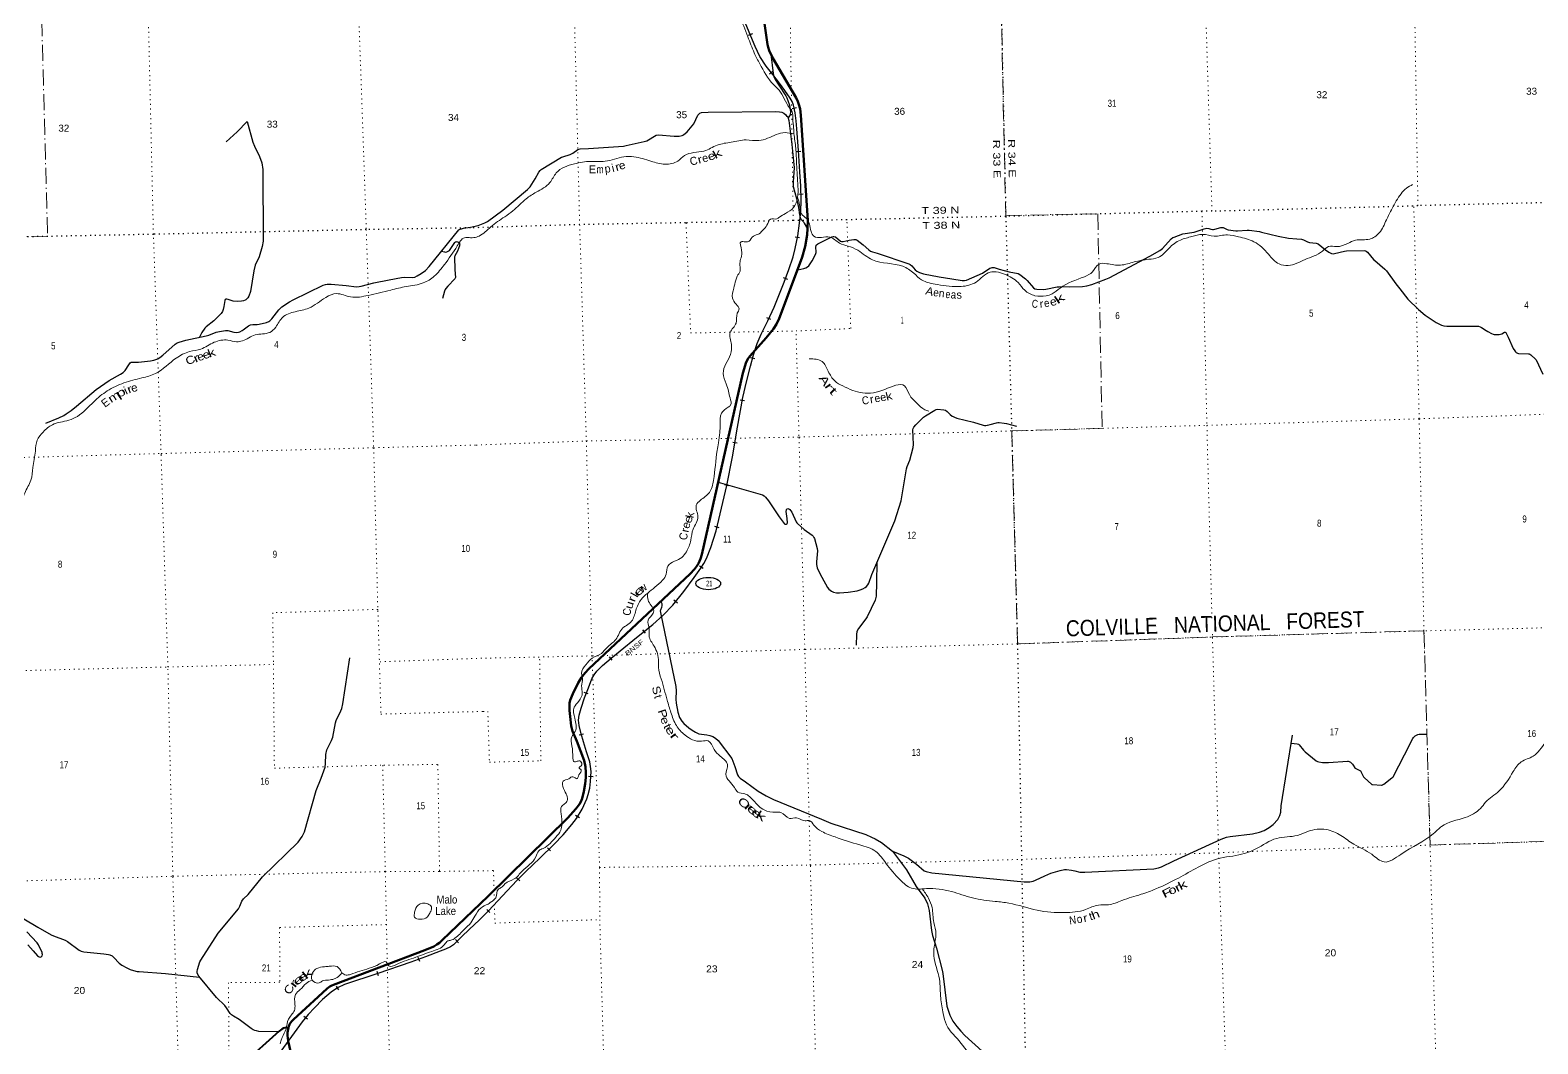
# Model space of a CAD drawing. Header units: feet. Extents: x 485078 to 733631, y 372822 to 564222.
# Drawn here: x 566672 to 604347, y 475299 to 500649 of the extents above; entities that cross this region are included whole.
import ezdxf
from ezdxf.enums import TextEntityAlignment as Align

# ---------------------------------------------------------------- set-up
doc = ezdxf.new("R2010")
doc.units = ezdxf.units.FT
doc.header["$LTSCALE"] = 80
doc.linetypes.add('DOT_DASHED', pattern=[7.7, 5, -1.2, 0.3, -1.2])
doc.linetypes.add('DOTTED', pattern=[1.5, 0.3, -1.2])
for name, color, linetype, lineweight in [('17', 7, 'Continuous', 25), ('23', 7, 'Continuous', 70), ('26', 7, 'Continuous', 40), ('29', 7, 'Continuous', 25), ('34', 7, 'Continuous', 25), ('39', 7, 'Continuous', 13), ('41', 7, 'Continuous', 13), ('44', 7, 'DOT_DASHED', 13), ('6', 7, 'DOTTED', 25), ('7', 7, 'DOTTED', 13)]:
    doc.layers.add(name, color=color, linetype=linetype, lineweight=lineweight)

msp = doc.modelspace()

# ---------------------------------------------------------------- linework, layer by layer
at = {"layer": '17'}
msp.add_ellipse((583615.7, 486810.44), major_axis=(309.24, -1), ratio=0.500121, dxfattribs=at)
at = {"layer": '23'}
for points in [[(584944.82, 501328.39), (585099.85, 500288.29), (585115.28, 500223.09), (585142.26, 500137.65), (585228.16, 499947.71), (585810.23, 498959.6), (585852.94, 498866.38), (585883.53, 498787.53), (585909.83, 498676.63), (585927.05, 498519.54), (586104.2, 495891.37), (586097.57, 495688.08), (586089.51, 495532.76), (586038.66, 495241.99), (585964.94, 494974.88), (585882.18, 494743.96), (585389.45, 493441.52), (585321.97, 493299.14), (585244.84, 493180.6), (585064.98, 492953.14), (584658.77, 492498.97), (584612.74, 492437.68), (584561.84, 492344.58), (584484.36, 492067.25), (583459.29, 487536.68), (583423.74, 487426.41), (583370.64, 487312.56), (583325.13, 487236.66), (583275.83, 487172.15), (583163.04, 487051.08), (580630.45, 484676.95), (580543.23, 484578.2), (580448.4, 484456.84), (580369.97, 484330.67), (580233.82, 484055.82), (580169.65, 483897.08), (580152.58, 483819.29), (580146.78, 483757.99), (580146.89, 483639.02), (580162.13, 483485.2), (580188.61, 483251.93), (580203.78, 483183.62), (580224.45, 483118.55), (580334.12, 482870.55), (580514.88, 482381.62), (580550.81, 482229.18), (580561.23, 482083.35), (580558.39, 481963.54), (580538.38, 481803.45), (580509.09, 481606.81), (580463.58, 481436.03), (580429.44, 481348.75), (580395.31, 481291.83), (580310.63, 481173.98), (580106.38, 480951.93), (578112.86, 478993.09)], [(578112.86, 478993.09), (576970.51, 477891.46), (576898.43, 477827.54), (576837.77, 477781.41), (576763.12, 477737.27), (576537.05, 477638.73), (574255.28, 476776.26), (574210.42, 476755.83), (574161.12, 476731.16), (574128.88, 476710.29), (574092.85, 476683.73), (573870.24, 476477.63), (573251.84, 475908.61), (573219.54, 475875.18), (573172.19, 475813.74), (573153.23, 475781.48), (573133.87, 475737.56), (573125.96, 475706.98)], [(573125.96, 475706.98), (573115.3, 475665.73), (573103.23, 475581.04), (573103.92, 475500.65), (573107.72, 475449.42), (573120.45, 475367.01), (573455.22, 473952.91), (573477.5, 473868.82), (573485.08, 473804.31), (573473.93, 473761.17), (573435.78, 473660.1), (573402.93, 473601.65), (573290.04, 473418.86), (573225, 473263.53), (573204.43, 473197.11), (573190.99, 473078.61), (573181.61, 472878.1), (573186.03, 472686.27)]]:
    msp.add_lwpolyline(points, dxfattribs=at)
at = {"layer": '26'}
msp.add_lwpolyline([(573125.96, 475706.98), (573056.28, 475701.75), (573032.86, 475697.96), (573003.82, 475688.43), (572965.14, 475666.29), (572897.25, 475613.93), (571078.48, 473985.5)], dxfattribs=at)
at = {"layer": '29'}
for points in [[(585181.18, 500043.5), (585236.47, 499564.89), (585258.5, 499483.69), (585289.61, 499411.73), (585377.28, 499273.35), (585554.68, 499008.37), (585582.97, 498952.27), (585607.41, 498885.26), (585646, 498772.86), (585666.93, 498668.29), (585671.18, 498595.97), (585666.93, 498549.17), (585660.55, 498527.9), (585616.05, 498458.06)], [(577675.64, 495718.75), (577869.64, 495764.74), (578034.64, 495830.01), (578099.23, 495866.84), (578483.03, 496146.2), (579102.58, 496662.4), (579168.84, 496733.14), (579295.37, 496933.47), (579383.18, 497096.34), (579412.94, 497134.63), (579445.25, 497160.85), (579946.52, 497468.6), (579984.49, 497484.12), (580163.34, 497540.92), (580236.42, 497573.4), (580358.91, 497660.04), (580414.77, 497682.45), (580623.12, 497687.39), (581502.57, 497749.38), (581563.85, 497763.26), (582012.75, 497859.99), (582081.92, 497883.65), (582312.49, 498019.54), (582376.27, 498032.97), (582762.25, 497995.31), (582886.44, 497994.01), (582962.97, 498011.03), (582995.75, 498033.43), (583086.27, 498108.88), (583257.36, 498307), (583354.11, 498525.8), (583409.93, 498572.89), (583451.9, 498585.36), (583617.71, 498593.97), (585309.4, 498616.06), (585394.83, 498608.73), (585456.48, 498593.84), (585505.37, 498572.57), (585555.27, 498533.29), (585575.52, 498508.76), (585601.03, 498476.85), (585615.91, 498447.07), (585633.2, 498390.33), (585705.09, 497788.25), (585759.18, 497288.67), (585760.47, 497213.34), (585739.22, 496853.85), (585740.84, 496776.57), (585742.41, 496735.79), (585825.76, 496435.72), (585870.15, 496210.77), (585893.34, 496029.57), (585901.31, 495995.01), (585911.21, 495965.5), (585920.44, 495942.89), (585931.6, 495925.34), (585996.23, 495851.08), (586016.1, 495821.65), (586097.23, 495677.64)], [(571573.14, 497857.09), (571844.45, 498102.36), (572092.9, 498362.95), (572235.83, 497843.01), (572275.3, 497750.57), (572401.06, 497490.25), (572459.85, 497330.03), (572486.93, 497165.63), (572492.15, 495370.79), (572473.56, 495234), (572392.75, 494979.88), (572298.3, 494771.6), (572261.06, 494632.71), (572174.74, 494113.2), (572132.44, 493993.5), (572108.75, 493956.87), (572063.52, 493907.29), (572044.13, 493892.19), (572004.25, 493875.86), (571950.44, 493867.41), (571844.89, 493863.1), (571743.38, 493873.9), (571618.73, 493914.83), (571588.57, 493921.29), (571565.56, 493919.67), (571547.65, 493910.52), (571534.54, 493886.08), (571512.11, 493739.47), (571493.8, 493664.8), (571474.41, 493608.76), (571442.52, 493558.66), (571263.77, 493375.66), (571068.39, 493228.33), (571034.46, 493192.73), (570962.84, 493090.39), (570907.85, 492969.11)], [(567066.02, 490819.09), (567392.37, 490953.13), (567515.42, 491015.86), (567571.42, 491052.5), (567698.51, 491136.56), (567831.8, 491243.35), (568320.63, 491663), (568647.53, 491884.1), (568930.42, 492042.78), (568996.27, 492088.15), (569032.88, 492120.48), (569050.11, 492139.88), (569137.35, 492279.5), (569173.96, 492328.47), (569193.35, 492343.56), (569207.37, 492349), (569383.41, 492347.7), (569677.48, 492379.28), (569766.3, 492397.45), (569812.61, 492413.61), (569861.07, 492431.93), (569914.81, 492463.33), (569984.93, 492521.38), (570291.78, 492797.7), (570342.49, 492825.28), (570396.34, 492848.99), (570559, 492893.02), (571066.33, 493003.68), (571136.22, 493022.5), (571319.66, 493092.39), (571401.15, 493115.18), (571555.16, 493135.66), (571586.39, 493138.89), (571613.32, 493134.08), (571764.1, 493094.7), (571835.58, 493090.03), (571880.41, 493096.86), (571912.72, 493107.64), (571968.72, 493133.5), (571996.98, 493150.91), (572131.34, 493250.97), (572178, 493277.32), (572234.73, 493285.46), (572341.43, 493287.67), (572396.28, 493291.92), (572580.15, 493337.36), (572633.21, 493358.74), (572661.22, 493378.14), (572711.89, 493431.51), (572884.97, 493654.78), (572964.92, 493727.31), (573154.47, 493856.63), (573242.97, 493907.44), (573990.91, 494272.31), (574049.45, 494290.94), (574096.83, 494297.4), (574196.27, 494296.43), (574567.9, 494260.15), (574822.72, 494232.74), (574890.5, 494236.16), (574941.18, 494247.83), (575258.87, 494331.34), (575642.36, 494402.81), (575949.5, 494461.21), (576021.4, 494468.76), (576226.44, 494465.82), (576282.03, 494475.22), (576346.65, 494503.24), (576444.95, 494565.34), (576546.96, 494641.19), (576642.2, 494740.95), (577382.34, 495652.07), (577417.16, 495671.45), (577449.47, 495682.23), (577500.04, 495693.04), (577675.64, 495718.75)], [(585851.11, 494657.28), (586006.53, 494686.82), (586057.55, 494705.96), (586098.66, 494728.42), (586127.7, 494757.01), (586148.96, 494782.54), (586210.67, 494881.76), (586297.76, 495042.06), (586312.58, 495091.37), (586306.26, 495237.75), (586310.51, 495256.9), (586316.34, 495271.43), (586350.9, 495301.57), (586473.02, 495363.59), (586708.03, 495480.25), (586739.92, 495490.89), (586758.11, 495488.34), (586795.19, 495476), (586920.61, 495371.77), (586949.31, 495362.2), (586984.38, 495363.26), (587135.77, 495399.86), (587254.35, 495414.31), (587303.47, 495409.5), (587341.51, 495393.04), (587488.36, 495276.17), (587625.3, 495155.87), (587673.89, 495124.67), (587716.71, 495106.94), (587833.54, 495075.42), (588625.48, 494805.96), (588663.7, 494785.72), (588703.07, 494753.85), (588785.76, 494654.34), (588826.37, 494621.96), (588894.39, 494587.93), (588991.68, 494556.08), (589389.28, 494476.35), (589702.58, 494433.4)], [(589702.58, 494433.4), (589962.58, 494389.04), (590022.11, 494389.04), (590066.75, 494399.68), (590468.89, 494575.05), (590656.65, 494696.42), (590686.41, 494707.06), (590713.12, 494710.57), (590760.81, 494709.18), (590884.55, 494671.81), (591131.79, 494607.29), (591357.09, 494559.22), (591399.4, 494539.39), (591539.91, 494427.34), (591583.05, 494383.79), (591743.98, 494206.11), (591780.55, 494180.12), (591829.01, 494167.82), (592003.33, 494165.7), (592052.16, 494170.99), (592333.89, 494228.45), (592388.06, 494232.74), (592476.31, 494234.83), (592651.44, 494227.38), (592964.94, 494235.82), (593080.03, 494253.98), (593199.95, 494288.14), (593549.68, 494417.07), (593635.92, 494457.13), (594646.7, 494997.51), (594900.75, 495137.82), (594967.93, 495188.16), (595185.6, 495431.37), (595222.81, 495460.09), (595255.4, 495474.73), (595479.45, 495550.94), (595755.13, 495598.55), (595835.03, 495617.5), (596007.22, 495681.32), (596038.58, 495691.42), (596071.62, 495694.03), (596122.01, 495689.82), (596177.28, 495674.93), (596218.36, 495666.58), (596239.47, 495665.9), (596275.07, 495670.68), (596423.35, 495713.76), (596439.29, 495715.89), (596463.63, 495715.19), (596480.74, 495713.76), (596496.69, 495708.44), (596580.66, 495661.64), (596607.53, 495653.28), (596803.33, 495629.21), (596843.31, 495626.78), (597079.68, 495646.22), (597130.16, 495644.44), (597388.46, 495611.66), (597443.49, 495600.31), (597860.14, 495496.96), (598114.9, 495448.85), (598328.15, 495429.69), (598437.54, 495423.4), (598490.85, 495408.84), (598588.47, 495355.33), (598641.17, 495337.03), (598805.3, 495323.42), (598830.81, 495317.04), (598854.85, 495305.75), (599038.36, 495154.18), (599124.17, 495097.94), (599194.32, 495061.78), (599230.13, 495055.45), (599268.72, 495061.78), (599515.34, 495119.56), (599567.4, 495126.66), (600004.25, 495134.1), (600036.13, 495129.85), (600057.84, 495121.49), (600091.4, 495097.94), (600240.21, 494917.13), (600270.56, 494888.01), (600523.09, 494674.05), (600562.26, 494626.77), (600795.33, 494303.06), (600895.16, 494178.66)], [(576950.74, 495120.77), (577025.14, 495102.43), (577054.76, 495099.74), (577081.54, 495104.78), (577117.22, 495119.14), (577132.84, 495128.3), (577148.46, 495140.69), (577183.39, 495187.66), (577280.55, 495337.15), (577300.31, 495351.92), (577318.08, 495358.92), (577344.47, 495359.47), (577362.78, 495354.49), (577387.54, 495341.14), (577397.78, 495328.75), (577403.7, 495315.28), (577406.93, 495293.73), (577404.78, 495280.79), (577399.93, 495251.15), (577351.93, 495121.29), (577286.84, 495008.68), (577281.46, 494993.59), (577278.61, 494982.83), (577281.67, 494655.03), (577296.54, 494464.45), (577294.39, 494449.36), (577282.77, 494426.33), (577109.93, 494247.61), (577058.52, 494187.48), (577041.29, 494161.62), (577023.83, 494124.86), (576974.68, 493938.76)], [(600895.16, 494178.66), (601100.29, 493923.05), (601360.59, 493660.83), (601528.43, 493521.7), (601730.38, 493383.43), (601809.03, 493338.76), (601942.96, 493274.95), (601998.23, 493253.67), (602075.8, 493243.97), (602864.48, 493244.1), (602908.31, 493231.32), (602936.76, 493216.45), (603053.28, 493139.12), (603100.45, 493112.22), (603191.86, 493063.29), (603232.78, 493044.68), (603257.76, 493039.89), (603303.98, 493034.27), (603345.45, 493034.05), (603378.92, 493037.77), (603416.66, 493046.81), (603442.86, 493057.1), (603514.45, 493094.67), (603532.52, 493096.8), (603544.74, 493084.57), (603601.7, 492973.45), (603733.3, 492686.71), (603767.95, 492630.41), (603788.15, 492605.95), (603806.22, 492589.99), (603820.03, 492580.42), (603834.91, 492572.98), (603863.1, 492565.7), (604112.33, 492557.02), (604132.52, 492552.77), (604147.19, 492546.88), (604173.98, 492529.37), (604288.25, 492423.54), (604304.2, 492400.49), (604474.77, 492042.28)], [(583867.83, 489342.34), (584970.14, 489023.98), (585012.17, 488999.34), (585050.43, 488969.56), (585125.2, 488875.5), (585388.26, 488477.92), (585511.61, 488310.2), (585534.05, 488294.18), (585560.62, 488293.11), (585589.32, 488313.32), (585598.06, 488327.23), (585592.33, 488432.17), (585565.61, 488615.25), (585568.06, 488651.55), (585573.38, 488663.24), (585587.2, 488679.2), (585605.58, 488687.35), (585633.96, 488681.33), (585658.41, 488663.24), (585703.9, 488597.63), (585816.78, 488349.49), (585831.15, 488325.57), (585843.59, 488311.17), (586012.88, 488161.15), (586211.12, 488016.58), (586236.11, 487993.73), (586250.18, 487977.01), (586258.44, 487965.01), (586271.72, 487936.82), (586339.22, 487682.09), (586343.41, 487630.37), (586320.9, 487350.62), (586324.34, 487286.43), (586338.69, 487202.94), (586351.94, 487159.6), (586457.88, 486969.05), (586598.59, 486710.93), (586630.99, 486671.13), (586662.87, 486641.35), (586699.01, 486615.83), (586748.46, 486594.63), (586818.06, 486579.67), (586899.9, 486574.35), (587112.8, 486596.68), (587335.69, 486629.66), (587415.41, 486654.12), (587478.33, 486679.64), (587538.7, 486711.55), (587567.4, 486731.76), (587604.6, 486775.37), (587633.22, 486822.28), (587700.62, 487034.79), (588278.86, 488374.24), (588435.06, 488880.83), (588573.98, 489679.01), (588590.98, 489739.19), (588650.13, 489898.85), (588735.54, 490210.81), (588741.79, 490284.01), (588726.85, 490649.44), (588734.48, 490686.24), (588756.8, 490721.34), (588807.29, 490779.49), (588992.97, 490967.64), (589046.98, 491005.32), (589276.57, 491145.72), (589314.83, 491164.86), (589344.17, 491169.39), (589506.15, 491156.35), (589547.45, 491145.85), (589584.81, 491115.94), (589664.76, 491034.53), (589708.1, 490998.94), (589733.61, 490984.05), (589771.88, 490967.03), (589825.77, 490946.91), (590248.48, 490843.76), (590489.35, 490770.27), (590522.84, 490764.43), (590550.96, 490762.88), (590582.36, 490766.55), (590595.64, 490770.27), (590661.32, 490790.82), (590818.85, 490831.96), (590850.21, 490835.69), (590882.47, 490834.59), (591010.17, 490823.45), (591071.6, 490810.57), (591320.79, 490748.13)], [(587832.31, 487339.85), (587821.13, 486832.6), (587812.42, 486496.16), (587788.02, 486394.81), (587587.08, 485981.37), (587551.59, 485923.95), (587371.67, 485687.48), (587331.98, 485611.24), (587320.33, 485536.16), (587313.64, 485267.05)], [(582427.66, 486361.71), (582454.32, 486312.17), (582458.57, 486293.02), (582458.33, 486257.38), (582450.06, 486212.19), (582422.43, 486146.24), (582418.18, 486124.97), (582431.37, 486046.22), (582809.33, 484233.89), (582817.06, 484126.36), (582810.11, 483921.94), (582817.84, 483821.2), (582856.1, 483595.72), (582901.27, 483462.02), (582958.14, 483370.23), (583009.16, 483310.67), (583135.21, 483200.94), (583217.49, 483140.49), (583294.02, 483089.44), (583383.29, 483055.57), (583584.69, 483027.93), (583659.67, 483012.86), (583727.81, 482988.22), (583795.72, 482944.79), (583861.15, 482881.48), (584208.9, 482436.19), (584280.67, 482238.43), (584344.71, 482030.32), (584369.7, 481983.29), (584416.46, 481940.75), (584543.38, 481850.95), (584860.76, 481615.29), (585063.84, 481502.4), (585249.18, 481413.56), (586444.89, 480919.74), (586677.17, 480820.34), (587555.72, 480536.3), (587696.62, 480470.85), (587790.15, 480424.05), (587945.6, 480330.97), (588220.3, 480119.77)], [(572874.32, 475596.25), (572386.59, 475609.79), (572327.27, 475621.48), (572289.58, 475633.34), (572241.11, 475653.81), (572193.57, 475681.29), (571893.31, 475904.52), (571754.32, 475987.9), (571702.22, 476028.72), (571671.39, 476062.26), (571580.93, 476198.05), (571533.24, 476257.02), (571324.84, 476459.5), (570884.58, 476995.13), (570851.81, 477050.5), (570847.5, 477072.05), (570845.53, 477111.03), (570849.65, 477156.11), (570912.86, 477348.44), (570935.81, 477391.05), (571367.29, 478070.4), (571874.94, 478673.5), (571910.84, 478739.12), (571958.23, 478868.47), (571999.87, 478927.84), (572121.55, 479032.66), (572481.85, 479479.74), (573365.39, 480345.78), (573468.87, 480484.02), (573531.11, 480601.15), (573819.37, 481632.48), (573946.38, 481945.06), (574041.82, 482221.25), (574055.2, 482307.55), (574058.06, 482538.42), (574089.21, 482648.01), (574201.86, 482886.06), (574231.37, 482967.01), (574298.15, 483326.95), (574315.34, 483384.35), (574439.13, 483625.96), (574461.85, 483689.06), (574484.49, 483805.84), (574662.86, 484954.38)], [(588220.3, 480119.77), (588502.3, 480004.99), (588617.34, 479940.96), (588816.89, 479793.98), (589008.99, 479628.54), (589059.27, 479605.07), (589201.14, 479576.33), (591512.93, 479352.24), (591653.82, 479352.04), (591734.61, 479369.05), (591790.98, 479389.83), (592023.79, 479504.75), (592181.03, 479564.76), (592406.37, 479632.83), (592521.17, 479658.36), (592564.98, 479658.26), (592691.23, 479645.59), (592776.7, 479624.89), (592903.82, 479594.54), (593022.88, 479590.65), (594749.04, 479675.38), (594865.96, 479698.78), (594943.26, 479729.54), (595251.91, 479875.29), (596434.83, 480417.79), (596566.63, 480464.59), (596659.75, 480482.28), (597218.02, 480553.48), (597389.33, 480590.1), (597504.12, 480636.89), (597635.93, 480709.22), (597730.07, 480786.89), (597848.51, 480913.44), (597902.4, 481008.96), (597925.04, 481092.12), (597932.33, 481250.54), (598218.2, 483014.9)], [(598185.9, 482815.57), (598335.33, 482804.55), (598364.03, 482794.99), (598386.44, 482779.93), (598487.33, 482643.96), (598528.27, 482604.74), (598808.33, 482378.05), (598842.34, 482358.9), (598873.43, 482347.37), (598963.51, 482333.38), (599114.92, 482331.17), (599589.57, 482368.48), (599609.24, 482366.89), (599628.11, 482360.43), (599661.85, 482342.95), (599688.96, 482321.16), (599715.46, 482294.6), (599734.66, 482269.04), (599769.74, 482204.16), (599776.65, 482195.12), (599796.37, 482182.07), (599913.77, 482124.92), (599921.21, 482118.54), (599926.4, 482111.61), (599991.36, 481974.95), (600013.07, 481950.74), (600191.19, 481788.82), (600199.7, 481785.62), (600211.37, 481781.47), (600437.27, 481767.01), (600457.46, 481769.14), (600468.75, 481773.89), (600496.79, 481789.35), (600701.94, 481947.83), (600723.19, 481969.1), (600730.77, 481978.74), (601015.11, 482525.99), (601219.44, 482931.08), (601242.45, 482963.07), (601260.52, 482981.15), (601284.97, 483000.29), (601311.63, 483015.03), (601345.55, 483031.14), (601377.57, 483039.47), (601566.53, 483043.87)], [(588220.3, 480119.77), (588572.88, 479652.4), (588814.27, 479237.92), (589025.02, 478945.75), (589098.98, 478800.63), (589139.42, 478630.14), (589195.33, 478137.28), (589218.16, 478006.05), (589316.45, 477687.88), (589465.31, 477143.88), (589478.45, 477056.45), (589580.15, 476241.07), (589620.49, 476116.43), (589657.04, 476013.16), (589728.91, 475867.55), (589826.7, 475731.41), (589930.14, 475617.94), (590026.52, 475505.92), (590464.44, 475114.51)], [(566516.34, 478427.82), (566866.6, 478218.66), (567200.87, 478022.56), (567253.79, 477996.76), (567545.14, 477894.64), (567604.73, 477861.99), (567899.83, 477644.29), (567948.66, 477618.72), (567983.83, 477605.5), (568016.14, 477599.03), (568515.89, 477547.48), (568628.94, 477537.6), (568661.25, 477524.67), (568720.22, 477496.66), (568762.49, 477460.01), (568899.29, 477319.36), (568967.11, 477266.02), (569085.58, 477199.21), (569167.43, 477160.41), (569254.72, 477132.67), (569345.13, 477111.92), (569400.06, 477104.37), (570052.69, 477058.19), (570905.24, 476970)], [(566613.43, 477773.69), (566750.97, 477623.13), (566858.38, 477496.65), (566879.92, 477481.56), (566898.44, 477477), (566927.31, 477470.78), (566951, 477475.09), (566957.46, 477481.56), (566974.7, 477503.11), (566981.16, 477531.13), (566976.14, 477556.92), (566972.54, 477582.86), (566879.92, 477776.85), (566848.03, 477825.25), (566588.07, 478102.66)]]:
    msp.add_lwpolyline(points, dxfattribs=at)
at = {"layer": '34'}
for p, q in [((584718.71, 500552.41), (584616.43, 500510.29)), ((585231.45, 499617.92), (585143.88, 499550.35)), ((585819.87, 498703.97), (585711.76, 498680.58)), ((585926.33, 497616.49), (585816.01, 497608.44)), ((585991.57, 496543.95), (585881, 496540.82)), ((585897.71, 495452.02), (585789.19, 495473.38)), ((585602.36, 494414.37), (585498.45, 494452.26)), ((585177.63, 493410.21), (585077.55, 493457.31)), ((584782.49, 492426.24), (584675.83, 492455.55)), ((584520.81, 491377.97), (584411.89, 491397.24)), ((584339.38, 490321.61), (584230.33, 490340.12)), ((584130.05, 489253.46), (584022.09, 489277.57)), ((583892.08, 488206.92), (583784.62, 488233.14)), ((583489.48, 487184.99), (583395.71, 487243.65)), ((582844.75, 486320.33), (582759.09, 486390.3)), ((582049.4, 485568.04), (581979.71, 485653.93)), ((581218.75, 484893.09), (581146.2, 484976.58)), ((580618.34, 484047.75), (580515.34, 484088.08)), ((580501.19, 483047.35), (580394.82, 483017.01)), ((580737.07, 481978.15), (580626.54, 481982.19)), ((580397.64, 480949.27), (580302.81, 481006.21)), ((579673.85, 480123.32), (579597.39, 480203.24)), ((578906.73, 479376.96), (578827.73, 479454.38)), ((578084.82, 478660.31), (578161.68, 478580.76)), ((577302.51, 477907.34), (577379.39, 477827.82)), ((576362.27, 477467.12), (576400.38, 477363.29)), ((575336.37, 477115.57), (575372.01, 477010.86)), ((574317.35, 476743.3), (574378.22, 476650.95)), ((573514.94, 475994.7), (573600.08, 475924.08))]:
    msp.add_line(p, q, dxfattribs=at)
for points in [[(578124.02, 478622.64), (578477.98, 479002.51), (578831.94, 479382.39), (579057.79, 479612.83), (579409.35, 479945.82), (579759.51, 480280.83), (579991.39, 480527.67), (580211.69, 480787.34), (580322.37, 480935.04), (580463.78, 481170.55), (580581.79, 481425.19), (580619.87, 481532.45), (580658.13, 481695.26), (580678.12, 481860.13), (580687.18, 482107.99), (580678.05, 482231.6), (580653.95, 482352.81), (580577.05, 482601.27), (580498.37, 482848.69), (580440.04, 483053.14), (580387.27, 483258.83), (580375.51, 483389.28), (580393, 483520.34), (580437.64, 483694.89), (580521.71, 483950.71), (580620.79, 484203.78), (580709.19, 484423.42), (580763.54, 484526.85), (580835.04, 484619.95), (580974.21, 484756.41), (581191.77, 484945.44), (581414.71, 485127.73), (581825.85, 485456.97), (582234.9, 485788.86), (582489.81, 486019.39), (582728.15, 486268.01), (583006.13, 486608.33), (583266.65, 486962.72), (583429.8, 487192.53), (583504.36, 487311.71), (583570.08, 487437.22), (583682.89, 487710.05), (583814.23, 488129.23), (583918.38, 488556.08), (584076.83, 489265.7), (584222.96, 489977.51), (584348.69, 490718.46), (584479.62, 491458.55), (584570.7, 491851.56), (584672.58, 492242.15), (584751.22, 492528.36), (584842.53, 492810.79), (584937.91, 493042.17), (585102.82, 493379.48), (585262.75, 493719.25), (585515.35, 494342.75), (585630.65, 494658.94), (585734.85, 494980.79), (585790, 495187.6), (585851.71, 495501.01), (585896.13, 495818.02), (585927.28, 496107.61), (585938.49, 496397.51), (585928.48, 496750.18), (585909.09, 497102.76), (585869.86, 497640.06), (585828.22, 498177.05), (585810.13, 498378.99), (585788.03, 498580.6), (585746.91, 498770.67), (585711.18, 498861.44), (585664.03, 498947.41), (585532.39, 499138.78), (585394.26, 499323.15), (585226.14, 499535.41), (585060.52, 499750.07), (584909.33, 499987.14), (584785.79, 500239.26), (584514.29, 500898.57)], [(578123.55, 478621.81), (577888.64, 478394.83), (577653.72, 478167.86), (577452.84, 477973.1), (577251.54, 477778.48), (577178.16, 477723.34), (577051.21, 477664.89), (576918.83, 477617.06), (576552, 477478.6), (576184.14, 477343.58), (575356.96, 477062.15), (574528.96, 476780.32), (574353.18, 476701.52), (574191.33, 476594.83), (573976.96, 476406.8), (573779.25, 476203.37), (573620.2, 476031.97), (573471.45, 475852.65), (572933.08, 475114.63)]]:
    msp.add_lwpolyline(points, dxfattribs=at)
at = {"layer": '39'}
for points in [[(581577.04, 513186.41), (581603.65, 512735.96), (581620.72, 512534.07), (581661.21, 512448.05), (581600.41, 512290.81), (581555.4, 511984.24), (581515.76, 511623.18), (581385.4, 511253.85), (581381.82, 511152.61), (581382.38, 511047.43), (581377.85, 510984.6), (581509.71, 510880.57), (581529.92, 510715.17), (581647.91, 510434.8), (581680.09, 510275.75), (581700.55, 510100.24), (581541.46, 509914.32), (581521.85, 509642.76), (581537.64, 509410.49), (581557.13, 509192.47), (581695.7, 508896.41), (581768.42, 508732.28), (581736.08, 508567.63), (581728.08, 508399.52), (581839.33, 508394.12), (581962.04, 508168.49), (582069.75, 507813.01), (582112.27, 507314.35), (582133.97, 507088.29), (582079.33, 506927.15), (582134.96, 506718.1), (582221.83, 506388.42), (582321.08, 505965.98), (582270.63, 505715.92), (582329.52, 505456.37), (582470.64, 505304.01), (582640.6, 505008.19), (582756.91, 504784.42), (583213.19, 503683.5), (583508.42, 502976.4), (583624.73, 502707.88), (583669.46, 502582.57), (583776.82, 502340.91), (583863.46, 502220.19), (583937.86, 501938.13), (584072.06, 501669.61), (584131.62, 501500.4), (584134.68, 501356.34), (584358.35, 500998.32), (584607.1, 500482.17), (584766.53, 500077.37), (584904.1, 499807.89), (585244.44, 499289.83), (585385.31, 499147.58), (585644.61, 498706.76), (585709.68, 498607.18), (585727.19, 498425.03), (585749.56, 498205.74), (585755.61, 498051.95)], [(585755.61, 498051.95), (585534.58, 498085.04), (585315.59, 498035.23), (584882.82, 497887.2), (584561.18, 497903.69), (584192.82, 497848.25), (583843.12, 497773.03), (583509.34, 497625.36), (583253.7, 497586.81), (583021.21, 497510.38), (582854.82, 497374.85), (582539.6, 497294.4), (582184.12, 497372.79), (581759.25, 497479.85), (581504.68, 497479.76), (581036.65, 497369.3), (580671.04, 497366.53), (580270.51, 497304.24), (579819.49, 497076.86), (579659.66, 496838.32), (579318.12, 496595.38), (579069.59, 496431.57), (578735.58, 496128.13), (578531.08, 495981.56), (578181.75, 495726.3), (577888.32, 495498.69), (577757.91, 495461.14), (577675.27, 495457.26)], [(585755.2, 498062.4), (585802.7, 497697.03), (585824.62, 497297), (585856.41, 496741.43), (585849.07, 496464.09), (585744.16, 496210.7), (585543.74, 496062.21), (585396.35, 495975.7), (585326.77, 495929.51), (585169.33, 495923.68), (585084.25, 495767.87), (584985.97, 495656.24), (584891.43, 495556.85), (584743.35, 495498.65), (584637.34, 495372.67), (584544.85, 495354.25), (584435.67, 495357.68), (584450.97, 495145.63), (584435.53, 494951.04), (584406.34, 494822.89), (584411.35, 494618.68), (584339.61, 494495.56), (584303.58, 494399.6), (584254.01, 494196.1), (584221.74, 493946.48), (584314.35, 493794.97), (584387.94, 493677.39), (584342.16, 493567.04), (584313.78, 493323.59), (584164, 493087.31), (584193.59, 492786.59), (584171.32, 492541.27), (583989.02, 492065.49), (584066.18, 491802.33), (584123.24, 491617.59), (584161.62, 491452.63), (584176.23, 491268.89), (584116.84, 491218.9), (583950.75, 491071.24), (583915.63, 490773), (583901.97, 490588.57), (583871.96, 490328.9), (583838.3, 490135.89), (583747.55, 489387.19), (583645.8, 489087.34), (583420.27, 488891.72), (583318.2, 488769.89), (583357.59, 488481.55), (583237.96, 488169.13), (583180.14, 487890.57), (583071.93, 487606.75), (582954.25, 487462.29), (582776.77, 487366.95), (582607.97, 487247.56), (582566.53, 487042.23), (582477.32, 486890.36), (582281.53, 486717.71), (582103.33, 486569.76)], [(585850.2, 496482.76), (585917.3, 496149.35), (585944.14, 496053.13), (586070.07, 495937.38), (586144.01, 495805.64), (586185.06, 495614.45), (586258.75, 495492.82), (586653.18, 495474.04), (586895.25, 495324.13), (587111.26, 495248.43), (587354.26, 495143.04), (587719.82, 494901.03), (588477.27, 494743.35), (588752.24, 494569.95), (588948.22, 494404.75), (589341.04, 494286.8), (589936.2, 494238.49), (590309.29, 494348.67), (590662.85, 494595.94), (590812.23, 494604.52), (591022.48, 494546.34), (591358.17, 494335.6), (591524.46, 494145.42), (591780.37, 494007.97), (592059.21, 494006.62), (592209.6, 494052.75), (592408.05, 494199.16), (593015.28, 494482.92), (593218.31, 494607.19), (593381.29, 494799.28), (593573.01, 494807.96), (593921.4, 494771.88), (594256.86, 494850.81), (594624.93, 494918.38), (594856.24, 494960.39), (595131.2, 495199.69), (595413.22, 495398.71), (595703.96, 495488.69), (595969.35, 495541.64), (596259.33, 495498.08), (596593.96, 495528.42), (596865.86, 495480.38), (597252.72, 495358.24), (597616.02, 495043.34), (597878.49, 494802.88), (598107.8, 494761.9), (598528.4, 494911.66), (598963.67, 495122.48), (599116.47, 495235.42), (599320.55, 495234.29), (599597.36, 495315.84), (599791.43, 495393.36), (600144.24, 495424.15), (600382.92, 495577.61), (600560.81, 495903.58), (600705.41, 496186.26), (600928.64, 496557.83), (601062.68, 496694.59), (601217.94, 496789.39)], [(577684.11, 495457.29), (577525, 495456.75), (577345.36, 495254.48), (577021.92, 494786.02), (576771.36, 494497.2), (576495.85, 494327.14), (576070.75, 494238.65), (575682.16, 494146.95), (575118.33, 494016.89), (574680, 493976.65), (574323.91, 494059.62), (574060.84, 493966.7), (573635.79, 493696.18), (573295.7, 493607.59), (572983.01, 493471.08), (572808.51, 493220.38), (572657.57, 493091.57), (572296.71, 493026.78), (571976.2, 492877.96), (571828.92, 492856.43), (571613.47, 492896.05), (571270.59, 492841.78), (570936.33, 492674.45), (570656.44, 492609.47), (570322.04, 492448.19), (569806.42, 492064.38), (569462.84, 491951.44), (569016.3, 491826.07), (568599.78, 491626.53), (568261.76, 491355.96), (567850.99, 490990.7), (567636.61, 490892.81), (567228.19, 490782.45), (566997.52, 490599.25), (566846.33, 490391.56), (566803.83, 490121.59), (566740.19, 489711.6), (566690.64, 489394.95), (566535.93, 489073.91), (566392.96, 488591.33), (566265.33, 488236.52), (566276.06, 487939.44)], [(586135.77, 492431), (586462.79, 492360.01), (586616.23, 492116.91), (586779.72, 491876.07), (586976.73, 491751.37), (587227.95, 491640.11), (587471.94, 491577.23), (588029.46, 491663.54), (588520.25, 491752.29), (588642.76, 491534.74), (588827.91, 491316.69), (589031.87, 491155.73), (589129.95, 491120.9)], [(582103.33, 486569.76), (581939.5, 486412.05), (581806.87, 486135.73), (581700.29, 485868.13), (581571.57, 485761.84), (581484.21, 485699.03), (581307.57, 485410.9), (581088.38, 485209.51), (580945.23, 485061.82), (580718.82, 484944.13), (580557.26, 484776.35), (580449.34, 484563.34), (580474.72, 484434.48), (580451.01, 484247.79), (580469.5, 484070.21), (580383.54, 483867.84), (580266.06, 483715.3), (580278.86, 483440.47), (580289, 483108.94), (580205.3, 482979.46), (580210.84, 482753.01), (580236.79, 482436.02), (580260.94, 482357.7), (580339.53, 482365.68), (580422.27, 482369.7), (580441.4, 482248.78), (580389.84, 482209.09), (580437.82, 482147.54), (580384.25, 482024.86), (580334.18, 481924.52), (580231.84, 481978.69), (580134.04, 481929.79), (579988.08, 481867.59), (580002.73, 481681.83), (580091.03, 481376.46), (580026.13, 481304.08), (579947, 481235.41), (579941.41, 481051.18), (579959.81, 480794.69), (579933.24, 480642.32), (579808.18, 480469.36), (579489.83, 480186.52), (579384.16, 480129.34), (579305.18, 479971.66), (578964.69, 479618.76), (578767.86, 479421.84), (578535.64, 479303.64), (578441.05, 479206.27), (578371.27, 479168.17), (578305.8, 478954.16), (578199.75, 478854.6), (578117.75, 478794.13)], [(582103.33, 486569.76), (582111.58, 486398), (582191.77, 486258.33), (582253.65, 486124.28), (582238.83, 486069.3), (582111.8, 485894.27), (582141.23, 485682.56), (582137.61, 485500.4), (582263.03, 485246.51), (582375.42, 484864.85), (582371.06, 484713.01), (582440.74, 484425.4), (582589.05, 483896.93), (582683.6, 483583.62), (582820.85, 483259.2), (583032.7, 483023.59), (583450.68, 482867.81), (583612.12, 482875.76), (583762.8, 482662.94), (583916.47, 482492.67), (584095.37, 482282.56), (584058.91, 482038.91), (584273.09, 481708.27), (584354.71, 481592.9), (584533.58, 481548.68), (584745.72, 481383.87), (585016.17, 481147.65), (585310.48, 481092.06), (585429.81, 481086.85), (585645.59, 480938.32), (585825.09, 480950.76), (586041.1, 480875.06), (586139.94, 480881.5), (586257.86, 480769.04), (586453.69, 480609.91), (586788.4, 480472.34), (587401.36, 480274.75), (587801.37, 480110.45), (588057.06, 479817.22), (588410.72, 479400.94), (588696.68, 479191.39), (589066.68, 479180.11), (589692.68, 479110.29), (590217.88, 478949.01), (590789.75, 478861.7), (591128.24, 478817.28), (591835.61, 478642.21), (592520.01, 478579.87), (593045.43, 478657.32), (593365.96, 478768.25), (593618.31, 478776.38), (593955.05, 478885.68), (594432.14, 479038.83), (594804.58, 479175.29), (595363.65, 479445.75), (595860.12, 479714.69), (596410.09, 479944.46), (596721.97, 479996.51), (597301.54, 480172.38), (597820.32, 480437.81), (598339.73, 480513.09), (598601.96, 480612.49), (599059.46, 480657.95), (599422.74, 480508.95), (599749.28, 480292.29), (600195.89, 480040.1), (600507.71, 479847.36), (600921.26, 480037.41), (601736.88, 480556.84), (601938.62, 480733.68), (602533.1, 480960.48), (602913.46, 481186.15), (603038.97, 481340.92), (603377.56, 481622.22), (603731.28, 482110.24), (603931.49, 482349.76), (604231.04, 482492.55), (604535.99, 482827.66), (604787.95, 483098.78), (604960.89, 483543.99), (605254.13, 483779.69), (605553.12, 484027.66), (605710.03, 483972.79), (606012.34, 483838.49), (606355.29, 483858.93), (606643.77, 483958.97), (606798.12, 483926.29), (607079.76, 483975.58), (607536.86, 484120.16), (607856.5, 484267.49), (607993.59, 484361.84)], [(588958.08, 479182.42), (589116.9, 478944.63), (589207.6, 478706.08), (589253.01, 478336.96), (589307.01, 478041.22), (589259.99, 477722.12), (589253.33, 477504.18), (589392.93, 476914.09), (589424.61, 476445.51), (589488.74, 476054.59), (589572.4, 475773.39), (589931.04, 475318.79), (590311.49, 474880.9), (590849.4, 474695.65), (591074.53, 474657.17)], [(578117.75, 478794.13), (577930.62, 478692.7), (577781.36, 478489.09), (577685.78, 478329.17), (577515.57, 478157.45), (577287.69, 477939.93), (577185.6, 477889.08), (577109.09, 477871.17), (577026.12, 477780.3), (576706.11, 477609.24), (576306.56, 477464.7), (575827.85, 477283.27), (575631.26, 477251.23), (575566.11, 477346.41), (575403.16, 477297.51), (574906.18, 477118.19), (574678.05, 477036.68), (574567.7, 477020.89), (574457.18, 477075.02)], [(576683.55, 478611.93), (576697.23, 478723.48), (576608.51, 478798.33), (576366.32, 478766.57), (576279.2, 478590.66), (576280.04, 478463.25), (576418.79, 478413.8), (576597.58, 478474.48), (576632.9, 478523.82), (576683.55, 478611.93)], [(574457.75, 477074.74), (574340.34, 477230.14), (574147.82, 477239.95), (574028.69, 477227.14), (573837.36, 477184.39), (573728.55, 477072.71), (573716.41, 476892.43), (573890.06, 476821.51), (573977.98, 476872.04), (574129.26, 476895.69), (574270.33, 476923.15), (574346.39, 476961.27), (574459.4, 477073.93)], [(573716.67, 476894.04), (573566.5, 476808.13), (573422.13, 476657.22), (573301.45, 476533.14), (573288.93, 476280.04), (573273.95, 476136.1), (573201.65, 476021.2), (573127.13, 475914.34), (573065.79, 475672.27), (572967.38, 475457.67), (572935.04, 475365.92), (572916.31, 475298.76)]]:
    msp.add_spline(points, degree=3, dxfattribs=at)
at = {"layer": '44'}
for points in [[(563876.22, 512724.81), (563936.23, 511408.07), (557872.13, 511329.97), (557926.82, 508606.39), (561365.8, 508657.15), (561386.48, 508552.45), (561577.95, 500750.07), (566960.9, 500896.37), (567107.63, 495497.54), (564380.45, 495436.42), (558251.95, 495332.51), (558254.07, 495256.91), (558414.92, 489777.89), (561968.94, 489855.35), (562113.62, 484531.91), (558586.66, 484436.05), (558725.95, 479311.3), (547673.74, 478966.65)], [(590935.51, 501278.61), (591050.5, 496011.48), (593349.81, 496058.85), (593459.39, 490690.94), (591198.55, 490625.51), (591343.16, 485300.29), (596219.35, 485474.09), (601501.53, 485626.98), (601654.97, 480271.63), (606956.41, 480434.28), (607093.4, 475090.67), (601796.23, 474941.87), (591544.2, 474621.42), (591695.21, 469365.14), (596727.46, 469547.58), (596756.52, 467521.35)]]:
    msp.add_lwpolyline(points, dxfattribs=at)
at = {"layer": '6'}
for points in [[(590650.48, 513424.77), (590681.24, 511986.53), (590815.02, 506691.4), (590935.51, 501278.61), (591050.92, 495991.12), (591198.55, 490625.51), (591343.16, 485300.29), (591444.89, 479911.32), (591544.2, 474621.42), (591695.31, 469361.1), (591745.54, 467386.77)], [(608075.61, 496408.08), (606726.99, 496394.65), (606598.01, 496381.42), (601350.15, 496258.5), (601223.14, 496247.34), (596203.74, 496117.81), (595953.21, 496117.82), (591050.92, 495991.12), (587081.03, 495905.19), (585740.02, 495884.88), (583048.2, 495831.9), (580402.72, 495784.08), (577676.05, 495703.32)], [(577676.05, 495703.32), (575071.23, 495660.18), (569752.45, 495541.99), (564397.7, 495435.46), (558252.01, 495332.63), (552969.87, 495205.16), (547661.35, 495081.13), (547274.89, 495072.4)]]:
    msp.add_lwpolyline(points, dxfattribs=at)
at = {"layer": '7'}
for p, q in [((577957.38, 484940.76), (575401.3, 484853.58)), ((575436.99, 483545.13), (577992.11, 483612.41))]:
    msp.add_line(p, q, dxfattribs=at)
for points in [[(595720.9, 513560.98), (595757.18, 512117.43), (595887.11, 506814.11), (596037.31, 501426.31), (596203.74, 496117.81)], [(601350.15, 496258.5), (601262.96, 501548.69), (601146.95, 506943.39), (600986.77, 512243.95), (601027.11, 513704.78)], [(579932.56, 513140.67), (579978.61, 511774.13), (580133.92, 506424.9), (580271.15, 501071.18), (580402.72, 495784.08), (580569.55, 490376.45), (580711.07, 485012.72), (580901.73, 479704.8), (580905.32, 478404.07), (581018.68, 474354.64), (581118.91, 469109.27), (581188.39, 467106.95)], [(585740.02, 495884.88), (585660.9, 501175.27), (585480.38, 506564.36), (585326.06, 511873.16), (585253.92, 513281.08)], [(570485.35, 466835.6), (570478.78, 468844.24), (570393.29, 474172.53), (570237.18, 479489.66), (570113.32, 484723.3), (569943.28, 490030.74), (569752.45, 495541.99), (569628.66, 500862.61), (569485.32, 506152.45), (569301.23, 511544.52), (569226.63, 512862.09)], [(574437.17, 513004.61), (574470.75, 511639.11), (574680.92, 506257.75), (574884.72, 500979.39), (575071.23, 495660.18)], [(602015.55, 467663.81), (601967.05, 469678.39), (601795.75, 474938.23), (601654.97, 480271.63), (601501.53, 485626.98), (601381.74, 490928.52), (601247.32, 496249.94)], [(583062.06, 495832.3), (583176.34, 493075.56), (585809.65, 493125.1), (587177.94, 493186.53), (587080.92, 495905.19)], [(595953.21, 496117.82), (596076.26, 490765.78), (596203.47, 485909.17)], [(575071.23, 495660.18), (575256.73, 490205.44), (575359.82, 486164.65), (575362.05, 486126.6), (575436.99, 483545.13)], [(586456.39, 467245.95), (586501.17, 467869.88), (586419.33, 470550.46), (586311.76, 474446.28), (586167.19, 479769.48), (586029.01, 485161.61), (585883.95, 490505.03), (585809.65, 493125.1)], [(577818, 490273.11), (580571.62, 490374.48), (585886.76, 490472.73), (591198.55, 490625.51), (596076.26, 490765.78), (601381.74, 490928.52), (606726.86, 491122.58), (608220.56, 491140.72)], [(558414.38, 489778.19), (564596.27, 489907.87), (569946.64, 490061.16), (575256.73, 490205.44), (577818, 490273.11)], [(575359.82, 486164.65), (572732.4, 486078.97), (572751.04, 484801.12), (572775.33, 482192.55), (575508.22, 482268.48), (576859.93, 482286.89), (576901.96, 479609.95)], [(608367.59, 485797.5), (606848.09, 485762.4), (601501.53, 485626.98), (596214.43, 485473.37), (591343.16, 485300.29), (586029.01, 485161.61), (580713.39, 485000.64), (577957.38, 484940.76)], [(596214, 485542.45), (596216.35, 485460.68), (596370.72, 480066.91), (596546.99, 474787.33), (596729.33, 469553.7), (596756.52, 467521.35)], [(577992.11, 483612.41), (578108.76, 483613.5), (578148.02, 482343), (579432.14, 482376.09), (579403.2, 484972.17)], [(558580.26, 484456.15), (564764.52, 484590.28), (570113.32, 484723.3), (572753.49, 484786.65)], [(575481.74, 482267.47), (575545.84, 479607.62), (575663.97, 474268.67)], [(580899.57, 479710.82), (586167.19, 479769.48), (591444.89, 479911.32), (596366.39, 480078.95), (601654.97, 480271.63), (606956.41, 480434.28), (608513.98, 480477.93)], [(558730.25, 479113.63), (564909.33, 479324.74), (570237.18, 479489.66), (575545.84, 479607.62), (576901.96, 479609.95), (578096.25, 479628.73)], [(578096.25, 479628.73), (578250.74, 479634.6), (578285.01, 478318.42), (580905.32, 478404.07)], [(575575.62, 478281.71), (572905.42, 478211.02), (572910.01, 476837.79), (571628.93, 476829.07), (571646.23, 474171.79), (570373.61, 474147.07)]]:
    msp.add_lwpolyline(points, dxfattribs=at)

# ---------------------------------------------------------------- texts
at = {"layer": '17', "width": 0.6}
msp.add_text('21', height=140, dxfattribs=at).set_placement((583641.74, 486742.13), align=Align.CENTER)
at = {"layer": '34', "width": 1.25}
msp.add_text('BNSF', height=120, rotation=38.688, dxfattribs=at).set_placement((581599.14, 484993.57))
at = {"layer": '41'}
for s, rotation, p in [('i', 14.309, (581259.08, 497104.79)), ('C', 15.416, (583277.57, 497282.2)), ('e', 13.654, (583559.26, 497355.35)), ('E', 0.673, (580723.02, 497067.12)), ('p', 9.055, (581114.1, 497088.4)), ('s', 2.52, (589890.7, 493932.91)), ('r', 4.538, (591950.35, 493707.18)), ('E', 37.55, (568612.94, 491256.91)), ('e', 11.682, (588005.74, 491374.49)), ('w', 38.043, (582034.68, 486621.74)), ('t', 286.493, (582269.43, 483955.45)), ('t', 16.899, (593203.6, 478391.84))]:
    msp.add_text(s, height=200, rotation=rotation, dxfattribs=at).set_placement(p, align=Align.CENTER)
for s, rotation, width, p in [('e', 15.219, 1.1, (581487.76, 497173.75)), ('r', 15.614, 1.2, (583432.35, 497319.77)), ('e', 21.041, 1.25, (583728.62, 497408.81)), ('k', 27.816, 1.6, (583885.25, 497471.25)), ('m', 2.788, 0.8, (580915.98, 497068.97)), ('r', 16.215, 1.25, (581373.44, 497135.78)), ('A', 345.144, 1.1, (589124.54, 494020.68)), ('e', 351.084, 0.9, (589295.54, 493991.55)), ('n', 354.412, 0.95, (589439.75, 493967.38)), ('e', 355.943, 0.8, (589598.83, 493946.72)), ('a', 355.943, 0.9, (589737.86, 493936.86)), ('e', 18.469, 1.15, (592266.42, 493765.15)), ('k', 33.87, 1.8, (592446.52, 493853.93)), ('C', 355.506, 0.8, (591772.48, 493705.92)), ('e', 7.894, 0.9, (592086.03, 493725.69)), ('C', 25.372, 1.2, (570714.81, 492311.52)), ('r', 24.92, 1.5, (570863.68, 492357.54)), ('e', 18.399, 1.15, (570959.96, 492392.75)), ('e', 19.658, 1.2, (571102.74, 492442.03)), ('k', 20.802, 1.4, (571239.48, 492487.58)), ('p', 30.477, 1.6, (568984.3, 491498.71)), ('i', 25.109, 1.15, (569098.78, 491544.82)), ('r', 20.88, 1.35, (569192.7, 491580.88)), ('e', 15.88, 1.1, (569298.13, 491612.4)), ('A', 302.736, 1.5, (586439.98, 491836.3)), ('r', 305.592, 1.85, (586558.32, 491681.52)), ('t', 313.027, 1.9, (586668.78, 491554.56)), ('m', 32.368, 1.35, (568821.45, 491399.77)), ('C', 9.137, 0.9, (587558.7, 491293.11)), ('r', 9.137, 1.05, (587716.91, 491321.58)), ('e', 9.688, 0.95, (587857.21, 491348.88)), ('k', 13.25, 1.2, (588153.45, 491400.75)), ('e', 72.885, 1.1, (583155.71, 488241.84)), ('k', 79.346, 1.1, (583257.39, 488506.98)), ('e', 69.614, 1.2, (583208.78, 488381.36)), ('C', 78.046, 0.95, (583094.06, 487970.28)), ('r', 78.504, 1.1, (583131.41, 488123.35)), ('e', 46.91, 1.95, (581959.31, 486565.14)), ('r', 68.993, 1.35, (581799.76, 486388.97)), ('l', 60.489, 1.2, (581860.15, 486475.5)), ('C', 78.589, 0.95, (581681.75, 486080.06)), ('u', 72.993, 1.25, (581736.93, 486242.95)), ('S', 285.784, 1.2, (582232.07, 484114.87)), ('P', 288.856, 1.3, (582387.2, 483520.77)), ('e', 292.586, 1.25, (582443.5, 483348.6)), ('t', 295.959, 1.25, (582509.09, 483203.35)), ('e', 300.898, 1.5, (582585.51, 483083.04)), ('r', 307.403, 1.95, (582696.04, 482934.97)), ('C', 322.957, 1.5, (584443.67, 481244.94)), ('r', 321.357, 2, (584562.3, 481154.09)), ('e', 318.596, 1.9, (584662.82, 481070.75)), ('e', 320.612, 1.8, (584770.02, 480984.06)), ('k', 327.192, 1.8, (584879.95, 480915.07)), ('F', 25.896, 1.7, (595131.38, 478994.36)), ('r', 27.034, 1.55, (595393.56, 479122.11)), ('k', 27.034, 1.6, (595511.12, 479184.39)), ('o', 25.896, 1.35, (595252.59, 479057.28)), ('N', 6.974, 0.9, (592734.47, 478295.42)), ('o', 9.904, 0.95, (592909.54, 478322.86)), ('r', 12.229, 1.15, (593057.52, 478352.98)), ('h', 21.758, 1.35, (593328.66, 478440.47)), ('e', 42.773, 1.95, (573441.25, 476831.48)), ('e', 35.773, 1.65, (573538.04, 476896.69)), ('k', 37.773, 1.95, (573662.41, 476977.98)), ('C', 63.544, 1.25, (573228.82, 476618.99)), ('r', 53.582, 1.9, (573337.22, 476750.3))]:
    msp.add_text(s, height=200, rotation=rotation, dxfattribs=dict(at, width=width)).set_placement(p, align=Align.CENTER)
at = {"layer": '41', "width": 0.9}
for s, p in [('Malo', (576824.9, 478808.63)), ('Lake', (576792.31, 478523.35))]:
    msp.add_text(s, height=200, dxfattribs=at).set_placement(p)
at = {"layer": '44', "width": 0.9}
msp.add_text('COLVILLE   NATIONAL   FOREST', height=400, rotation=1.829, dxfattribs=at).set_placement((592559.63, 485485.88))
at = {"layer": '6', "width": 1.35}
for s, rotation, p in [('R 33 E', 271.25, (590728.32, 497906.6)), ('R 34 E', 271.25, (591107.14, 497923.12)), ('T 39 N', 1.24, (588945.57, 496045.57)), ('T 38 N', 1.24, (588966.72, 495671.43))]:
    msp.add_text(s, height=175, rotation=rotation, dxfattribs=at).set_placement(p)
at = {"layer": '7'}
for s, width, p in [('33', 1.05, (604054.09, 499032.78)), ('31', 0.85, (593596.09, 498731.21)), ('32', 1.05, (598813.41, 498946.45)), ('34', 1.05, (577113.82, 498378.12)), ('35', 1.05, (582814.86, 498446.47)), ('36', 1.05, (588261.53, 498530.76)), ('32', 1.05, (567377.04, 498109.57)), ('33', 1.05, (572584.91, 498209.07)), ('6', 0.85, (593788.08, 493423.38)), ('5', 0.85, (598628.92, 493482.74)), ('4', 0.85, (604006.92, 493689.12)), ('1', 0.4, (588430.61, 493312.31)), ('5', 0.85, (567194.45, 492666.25)), ('4', 0.85, (572770.16, 492701.83)), ('3', 0.85, (577456.73, 492879.11)), ('2', 0.85, (582830.6, 492925.04)), ('7', 0.85, (593766.23, 488145.92)), ('8', 0.85, (598829.17, 488231.09)), ('9', 0.85, (603959.95, 488337.36)), ('11', 0.65, (583989.13, 487835.4)), ('12', 0.85, (588589.92, 487930.73)), ('9', 0.85, (572731.77, 487456.34)), ('10', 0.85, (577444.95, 487600.98)), ('8', 0.85, (567365.64, 487205.97)), ('17', 0.85, (599147.23, 483012.89)), ('16', 0.85, (604082.3, 482972.5)), ('15', 0.85, (578921.11, 482499.29)), ('13', 0.85, (588699.31, 482500.22)), ('18', 0.85, (594014.91, 482791.62)), ('17', 0.85, (567405.36, 482190.52)), ('14', 0.85, (583308.3, 482338.93)), ('16', 0.85, (572423.07, 481779.75)), ('15', 0.85, (576320.42, 481166.34)), ('24', 1.1, (588701.2, 477196.23)), ('19', 0.85, (593979.45, 477335.24)), ('20', 1.1, (599021.68, 477488.4)), ('21', 0.85, (572462.25, 477108.59)), ('22', 1.1, (577757.29, 477040.4)), ('23', 1.1, (583562.59, 477086.14)), ('20', 1.1, (567761.09, 476547.49))]:
    msp.add_text(s, height=175, dxfattribs=dict(at, width=width)).set_placement(p)

doc.saveas('drawing.dxf')
